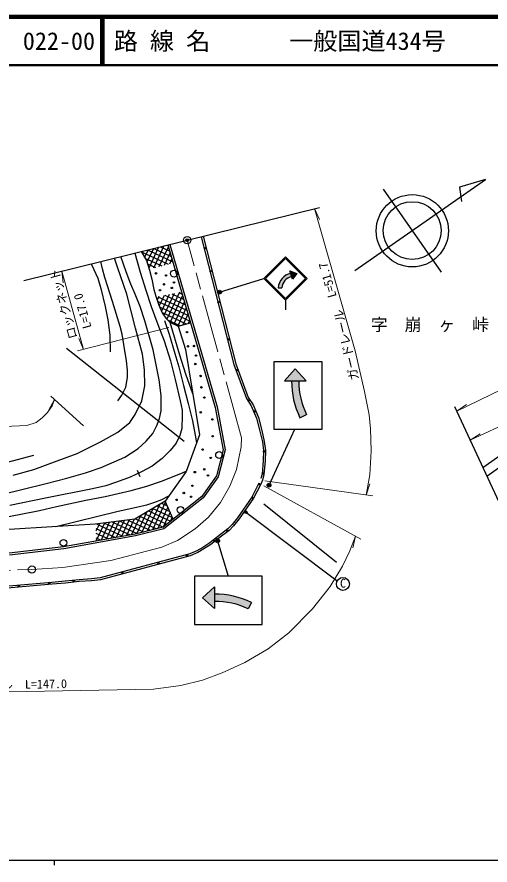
# Model space of a CAD drawing. Units: millimetres at full size, sheet at 1:1000; details may follow other scales. Extents: x 40000 to 680000, y 20000 to 380000.
# Drawn here: x 160297 to 258398, y 204000 to 380000 of the extents above; entities that cross this region are included whole.
import ezdxf
from ezdxf.enums import TextEntityAlignment as Align

# ---------------------------------------------------------------- set-up
doc = ezdxf.new("R2010")
doc.units = ezdxf.units.MM
doc.header["$LTSCALE"] = 1000
doc.header["$PDMODE"] = 32
doc.header["$PDSIZE"] = 500
doc.linetypes.add('CHAIN', pattern=[18.5, 12, -1.5, 3.5, -1.5])
for name, color, linetype, lineweight in [('M-BGD', 7, 'Continuous', 25), ('M-BGD-EXST', 7, 'Continuous', 25), ('M-BMK', 2, 'CHAIN', 13), ('M-BMK-OTRS', 5, 'Continuous', 25), ('M-BMK-ROW', 30, 'Continuous', 25), ('M-BMK-SRVR', 3, 'Continuous', 25), ('M-STR-HTXT', 7, 'Continuous', 13), ('M-STR-STRC', 7, 'Continuous', 25), ('M-TTL', 2, 'Continuous', 140), ('M-TTL-BAND', 7, 'Continuous', 25), ('M-TTL-LINE', 7, 'Continuous', 50)]:
    doc.layers.add(name, color=color, linetype=linetype, lineweight=lineweight)
for name, color, linetype in [('M-BMK-HTXT', 7, 'Continuous'), ('M-OTRS', 6, 'Continuous'), ('M-TTL-TXT', 7, 'Continuous')]:
    doc.layers.add(name, color=color, linetype=linetype)
doc.styles.add('ＭＳ ゴシック', font='')
doc.styles.get('ＭＳ ゴシック').set_extended_font_data('MS Gothic')

msp = doc.modelspace()

# ---------------------------------------------------------------- hatches: boundary and pattern name
at = {"layer": 'M-BGD-EXST'}
msp.add_hatch(color=256, dxfattribs=at).paths.add_polyline_path([(207556, 277104, 0.41421), (207895, 277004, 0.41421), (207995, 277343, 1)])
at = {"layer": 'M-STR-STRC'}
for points in [[(217059, 326800), (217286, 326090, 0.33505), (215210, 323767), (214467, 323768, -0.33299)], [(216893, 327319), (218363, 326755), (217452, 325571)], [(216893, 327319), (218363, 326755), (217452, 325571)], [(217059, 326800), (216893, 327319), (218363, 326755), (217452, 325571), (217286, 326090)], [(202651, 323113, 1), (201976, 322684, 0.41421), (202528, 322561, 0.41421)], [(217262, 304453), (215762, 304453), (218012, 306953), (220262, 304453), (218762, 304453)], [(218762, 304433), (218763, 304453), (217262, 304453), (217261, 304161), (217265, 303869), (217274, 303577), (217287, 303286), (217306, 302994), (217331, 302703), (217360, 302413), (217394, 302123), (217433, 301833), (217478, 301545), (217527, 301257), (217581, 300970), (217641, 300684), (217705, 300399), (217775, 300116), (217849, 299833), (217928, 299552), (218012, 299273), (218101, 298994), (218195, 298718), (218293, 298443), (218397, 298170), (218505, 297899), (218618, 297629), (218735, 297362), (218858, 297097), (218984, 296834), (218989, 296823), (220334, 297487), (220330, 297497), (220214, 297736), (220103, 297978), (219996, 298221), (219893, 298466), (219795, 298713), (219701, 298962), (219611, 299212), (219526, 299464), (219445, 299717), (219368, 299972), (219296, 300227), (219228, 300485), (219165, 300743), (219107, 301002), (219053, 301262), (219003, 301524), (218958, 301785), (218918, 302048), (218882, 302312), (218851, 302576), (218824, 302840), (218802, 303105), (218785, 303370), (218772, 303636), (218764, 303902), (218761, 304167)], [(212911, 283041, 1), (212236, 282611, 0.41421), (212788, 282488, 0.41421)], [(202243, 271512, 1), (201568, 271082, 0.41421), (202120, 270960, 0.41421)], [(201270, 260209), (201270, 261709), (198770, 259459), (201270, 257209), (201270, 258709)], [(201290, 258709), (201270, 258709), (201270, 260209), (201562, 260211), (201854, 260207), (202146, 260198), (202438, 260184), (202729, 260165), (203020, 260141), (203311, 260112), (203601, 260078), (203890, 260038), (204179, 259994), (204466, 259945), (204753, 259890), (205039, 259831), (205324, 259766), (205608, 259697), (205890, 259623), (206171, 259544), (206451, 259459), (206729, 259371), (207005, 259277), (207280, 259178), (207553, 259075), (207825, 258967), (208094, 258854), (208361, 258736), (208627, 258614), (208890, 258487), (208900, 258482), (208236, 257137), (208226, 257142), (207987, 257257), (207746, 257368), (207502, 257475), (207257, 257578), (207010, 257677), (206762, 257771), (206511, 257860), (206260, 257946), (206006, 258027), (205752, 258103), (205496, 258175), (205239, 258243), (204981, 258306), (204721, 258365), (204461, 258419), (204200, 258468), (203938, 258513), (203675, 258554), (203412, 258589), (203148, 258621), (202883, 258647), (202618, 258669), (202353, 258686), (202088, 258699), (201822, 258707), (201556, 258711)]]:
    msp.add_hatch(color=256, dxfattribs=at).paths.add_polyline_path(points)

# ---------------------------------------------------------------- linework, layer by layer
at = {"layer": 'M-BGD'}
for p, q in [((191415, 332646), (191644, 332539)), ((186090, 331267), (191671, 328665)), ((186396, 331403), (186223, 331033)), ((187487, 331673), (186753, 330099)), ((188579, 331943), (187249, 329092)), ((187358, 331641), (192621, 329187)), ((189670, 332214), (187657, 327897)), ((190762, 332484), (188617, 327884)), ((188711, 331976), (192296, 330304)), ((191686, 332396), (189713, 328164)), ((190063, 332311), (191970, 331422)), ((192057, 331122), (190809, 328444)), ((186835, 329954), (190334, 328323)), ((192429, 329848), (191905, 328725)), ((187369, 328740), (188996, 327981)), ((190796, 322206), (189796, 320062)), ((191863, 322423), (190252, 318968)), ((192929, 322640), (190781, 318032)), ((190958, 322239), (195226, 320249)), ((193996, 322857), (191391, 317271)), ((194657, 322203), (192074, 316665)), ((192400, 322532), (194901, 321366)), ((193841, 322825), (194575, 322483)), ((189729, 321989), (189368, 321213)), ((189440, 321016), (195878, 318014)), ((189517, 321945), (195552, 319131)), ((195028, 320929), (192858, 316276)), ((189888, 319841), (196203, 316897)), ((190387, 318643), (195392, 316309)), ((195399, 319655), (193642, 315887)), ((191527, 317146), (194069, 315961)), ((195771, 318381), (194723, 316133)), ((196142, 317107), (195823, 316423)), ((185218, 285923), (185793, 284606)), ((188563, 278080), (186216, 273046)), ((189904, 278884), (187307, 273315)), ((191084, 279345), (188398, 273585)), ((189375, 278566), (191980, 277352)), ((191558, 278290), (189490, 273855)), ((190280, 279110), (191431, 278573)), ((185883, 276471), (184059, 272562)), ((187223, 277275), (185125, 272776)), ((185753, 276393), (190605, 274131)), ((186658, 276937), (191374, 274738)), ((187564, 277480), (192142, 275345)), ((188469, 278023), (192529, 276130)), ((192032, 277236), (190581, 274124)), ((177391, 274825), (176675, 273288)), ((178420, 274961), (176684, 271239)), ((176847, 274754), (182245, 272236)), ((179449, 275096), (177738, 271428)), ((178461, 274966), (183741, 272504)), ((180477, 275232), (178792, 271617)), ((181506, 275367), (179845, 271806)), ((180076, 275179), (185193, 272793)), ((182535, 275503), (180899, 271995)), ((181690, 275392), (186546, 273127)), ((183563, 275638), (181952, 272184)), ((184592, 275774), (183006, 272373)), ((183304, 275604), (187899, 273462)), ((184847, 275850), (189252, 273796)), ((192506, 276181), (192100, 275312)), ((176673, 273869), (180750, 271968)), ((176676, 272902), (179255, 271700)), ((176679, 271935), (177760, 271432))]:
    msp.add_line(p, q, dxfattribs=at)
for points in [[(198879, 334495), (205680, 307998), (208264, 301017), (209252, 299498), (210358, 296847), (211058, 294158), (211575, 291904), (211815, 290062), (211759, 287889), (211519, 285065), (211189, 283900), (210837, 283065), (209351, 280142), (206359, 275825), (205202, 274384), (204283, 273438), (202159, 271818), (200501, 270535), (199068, 269590), (197785, 268843), (196246, 268180), (177648, 263175), (175781, 262997), (173209, 262817), (170346, 262499), (167581, 262264), (151316, 260821)], [(191600, 332692), (196304, 316549), (201407, 298982), (203057, 290175), (201653, 284761), (198647, 280486), (190605, 274130), (184783, 272691), (169973, 270035), (158692, 268722)], [(191988, 332788), (196689, 316661), (201797, 299075), (203467, 290161), (202022, 284591), (198941, 280209), (190785, 273763), (184866, 272300), (170031, 269639), (158739, 268325)], [(198491, 334399), (205298, 307879), (207905, 300837), (208897, 299311), (209978, 296719), (210669, 294063), (211181, 291833), (211414, 290041), (211360, 287911), (211124, 285137), (210857, 284198)], [(184737, 330992), (185825, 327071), (187012, 323327), (188138, 319931), (189534, 316156), (190803, 312781), (192115, 308659), (193118, 304751), (194163, 300364), (194554, 298390), (194543, 297220), (194452, 294628), (194085, 293110), (193320, 291582), (192090, 290043), (190403, 288337), (188312, 286753), (186153, 285573), (183761, 284496), (180952, 283424), (178723, 282709), (175982, 282097), (166211, 280163), (158808, 278586)], [(186060, 331320), (187134, 329428), (187806, 327461), (188269, 325613), (188670, 323449), (189070, 322026), (189738, 320203), (190417, 318572), (191137, 317505), (192025, 316689), (193692, 315862), (196304, 316549)], [(157618, 281070), (161314, 281901), (166329, 283192), (170665, 284267), (174480, 285392), (177774, 286534), (182664, 288673), (185408, 290456), (187113, 291958), (188499, 293535), (189322, 295208), (189841, 296652), (190173, 298228), (190221, 301474), (189816, 304728), (188559, 310904), (186832, 316927), (185854, 319934), (184801, 322490), (183901, 324573), (182966, 327101), (181843, 330275)], [(159510, 284932), (163827, 286112), (168640, 287850), (172810, 289437), (177623, 291858), (181194, 293844), (183715, 295850), (184833, 297494), (186209, 300339), (186811, 303422), (186750, 306743), (186299, 310003), (184906, 315449), (183055, 322506), (181175, 328064), (180504, 329943)], [(181231, 300302), (182034, 301540), (182871, 303168), (183244, 305191), (183193, 306731), (182979, 308650), (182452, 311999), (182099, 314201), (181713, 315769), (180127, 320931), (178510, 325947), (178064, 327701), (177682, 329244)], [(175666, 328745), (176180, 327731), (177061, 325818), (177722, 323647), (178606, 319940), (179135, 317140), (179569, 313945), (179601, 310471)], [(190923, 317020), (191860, 314145), (193030, 310150), (193861, 307367), (194830, 303492), (195800, 299792), (196663, 296192), (197284, 293181), (197523, 291595)], [(193692, 315862), (195212, 310977), (198140, 293308), (195389, 285671), (190997, 279539)], [(192025, 316689), (193991, 309915), (195231, 305950), (196726, 301838)], [(257709, 284734), (262775, 288323), (266618, 291357), (271630, 295002), (278879, 300055), (282443, 302281), (284727, 303534)], [(256889, 286506), (261132, 289463), (267258, 294194), (273136, 298598)], [(163751, 288972), (151388, 285708)], [(144356, 274014), (147342, 274575), (150839, 275124), (154346, 275634), (157123, 276081), (161068, 276819), (164957, 277600), (168480, 278397), (174610, 279694), (178580, 280503), (183970, 281712), (187207, 282615), (190255, 283649), (194296, 285245), (195411, 285733)], [(210474, 283234), (209007, 280348), (206039, 276064), (204902, 274649), (204017, 273738), (201915, 272135), (200268, 270861), (198857, 269930), (197604, 269200), (196114, 268559), (177576, 263570), (175748, 263396), (173173, 263216), (170307, 262898), (167546, 262663), (151296, 261221), (116617, 260928), (114625, 260123), (90791, 259424), (87828, 258673), (85133, 258135), (74289, 256682), (63258, 255264)], [(191715, 280543), (190262, 279761), (188831, 279204), (187157, 278712), (185679, 278340), (181251, 277351), (168372, 274218)], [(192688, 275776), (190997, 279539), (184756, 275795), (176531, 274712), (149714, 273089)]]:
    msp.add_lwpolyline(points, dxfattribs=at)
for centre, radius in [((199258, 332013), 150), ((192862, 326731), 700), ((200483, 327237), 150), ((189139, 326788), 150), ((191228, 326360), 150), ((190775, 324523), 150), ((192411, 323768), 150), ((192865, 324901), 150), ((189969, 323290), 150), ((202134, 320808), 150), ((195553, 314597), 150), ((195738, 311648), 150), ((196992, 311705), 150), ((204121, 313072), 150), ((197420, 309739), 150), ((197277, 307973), 150), ((205896, 306698), 150), ((198360, 305495), 150), ((198560, 303130), 150), ((199158, 301022), 150), ((208358, 300415), 150), ((198418, 297955), 150), ((209554, 298124), 150), ((200841, 296473), 150), ((200898, 292998), 150), ((198774, 290223), 150), ((200471, 288497), 150), ((202212, 289089), 700), ((211558, 289825), 150), ((197179, 285531), 150), ((199139, 286123), 150), ((211286, 285280), 150), ((199914, 284848), 150), ((196677, 282706), 150), ((210550, 283052), 150), ((193395, 279791), 150), ((194900, 281203), 150), ((196404, 280429), 150), ((209114, 280238), 150), ((194220, 277686), 700), ((203879, 273445), 150), ((169929, 270859), 700), ((201169, 271373), 150), ((195542, 268248), 150), ((189632, 266658), 150), ((182174, 264652), 150), ((166986, 262461), 150), ((172085, 262949), 150), ((160665, 261902), 150)]:
    msp.add_circle(centre, radius, dxfattribs=at)
at = {"layer": 'M-BGD-EXST'}
msp.add_line((207776, 277224), (226724, 262986), dxfattribs=at)
for centre, radius in [((207776, 277224), 250), ((227905, 262332), 1350)]:
    msp.add_circle(centre, radius, dxfattribs=at)
at = {"layer": 'M-BMK'}
msp.add_lwpolyline([(63486, 259136), (66221, 259154), (92021, 262348), (97663, 263176), (104950, 263873), (163402, 265317), (169790, 265737), (179777, 267202), (190322, 269941), (193561, 271321), (197266, 273755), (200021, 276213), (202471, 279223), (204437, 282594), (205802, 286069), (206823, 290800), (206841, 292684), (195590, 333680)], dxfattribs=at)
at = {"layer": 'M-BMK-OTRS'}
for p, q in [((161754, 325299), (223016, 340474)), ((251032, 299165), (278534, 239723))]:
    msp.add_line(p, q, dxfattribs=at)
at = {"layer": 'M-BMK-ROW'}
for p, q in [((170555, 311231), (194937, 291936)), ((211460, 278990), (226582, 266825))]:
    msp.add_line(p, q, dxfattribs=at)
at = {"layer": 'M-BMK-SRVR'}
for p, q in [((230356, 327394), (257480, 346241)), ((257480, 346241), (252038, 344659)), ((236272, 344291), (248255, 327045)), ((252038, 344659), (252463, 341689))]:
    msp.add_line(p, q, dxfattribs=at)
for centre, radius in [((242288, 335633), 7500), ((242263, 335668), 6000), ((195590, 333680), 750), ((163402, 265317), 750)]:
    msp.add_circle(centre, radius, dxfattribs=at)
at = {"layer": 'M-OTRS'}
msp.add_point((195590, 333680), dxfattribs=at)
at = {"layer": 'M-STR-HTXT'}
for p, q in [((222012, 340225), (223004, 337980)), ((174104, 311023), (169583, 327238)), ((169583, 327238), (169906, 324804)), ((172857, 310702), (191805, 315578)), ((174104, 311023), (173122, 313273)), ((167341, 301304), (174090, 295148)), ((168112, 300600), (166881, 298476)), ((251485, 298185), (253526, 299550)), ((254261, 292185), (256324, 293516)), ((211679, 283765), (234066, 280600)), ((231603, 271636), (211491, 282678)), ((232713, 280791), (233470, 283126)), ((230486, 272249), (229915, 269861))]:
    msp.add_line(p, q, dxfattribs=at)
for points in [[(232713, 280791), (233447, 284969), (233731, 289956), (233604, 294499), (233332, 297401), (232379, 302295), (230402, 310684), (222012, 340225)], [(570652, 292696), (564979, 296421), (557979, 300467), (552338, 303316), (544929, 306754), (535922, 310492), (527736, 313493), (513695, 317439), (503928, 319526), (494689, 320972), (486047, 321824), (472266, 322446), (463823, 322327), (446816, 321366), (439286, 320736), (333596, 314016), (319399, 312717), (307899, 310951), (300141, 309108), (294375, 307733), (280683, 303465), (269155, 299076), (254261, 292185)], [(251485, 298185), (265628, 305016)], [(65402, 291658), (92655, 292076), (162358, 295248), (164249, 295811), (165506, 296826), (166659, 297946), (167593, 299322), (168112, 300600)], [(61945, 232964), (73557, 234387), (86869, 236018), (104604, 238092), (111586, 238821), (118180, 239244), (128177, 239425), (188625, 240503), (194267, 241248), (198783, 242385), (202879, 243869), (207539, 246036), (212403, 248878), (216701, 252213), (221569, 257197), (225235, 261800), (227776, 266022), (229292, 269210), (230486, 272249)]]:
    msp.add_lwpolyline(points, dxfattribs=at)
at = {"layer": 'M-STR-STRC'}
for p, q in [((211487, 325722), (215987, 330222)), ((211840, 325722), (215987, 329868)), ((220487, 325721), (215987, 330222)), ((220133, 325721), (215987, 329868)), ((202313, 322898), (211487, 325722)), ((211487, 325722), (215987, 321221)), ((211840, 325722), (215987, 321574)), ((215987, 321574), (220133, 325721)), ((215987, 321221), (220487, 325721)), ((217452, 325571), (216893, 327319)), ((216893, 327319), (218363, 326755)), ((218363, 326755), (217452, 325571)), ((214467, 323768), (215210, 323767)), ((215987, 321221), (215987, 319221)), ((213563, 308444), (213563, 294444)), ((223563, 308444), (213563, 308444)), ((223563, 294444), (223563, 308444)), ((215762, 304453), (218012, 306953)), ((218012, 306953), (220262, 304453)), ((215762, 304453), (220262, 304453)), ((218762, 304433), (218763, 304453)), ((218989, 296823), (220334, 297487)), ((212573, 282826), (217942, 294444)), ((213563, 294444), (222173, 294444)), ((222180, 294444), (223563, 294444)), ((201905, 271297), (204125, 263943)), ((197125, 263943), (197125, 255333)), ((211125, 263943), (197125, 263943)), ((211125, 253943), (211125, 263943)), ((201270, 261709), (198770, 259459)), ((201270, 261709), (201270, 257209)), ((198770, 259459), (201270, 257209)), ((201290, 258709), (201270, 258709)), ((208900, 258482), (208236, 257137)), ((197125, 255333), (197125, 253949)), ((197125, 253943), (211125, 253943))]:
    msp.add_line(p, q, dxfattribs=at)
for centre in [(202313, 322898), (212573, 282826), (201905, 271297)]:
    msp.add_circle(centre, 400, dxfattribs=at)
for centre, radius, start, end in [((217787, 323553), 3327, 102.62812, 176.29677), ((217787, 323553), 2586, 101.16557, 175.26003), ((233992, 304230), 16731, 179.23519, 206.27508), ((233992, 304230), 15231, 179.23519, 206.27508), ((201494, 243480), 16731, 63.72492, 90.76481), ((201494, 243480), 15231, 63.72492, 90.76481)]:
    msp.add_arc(centre, radius, start, end, dxfattribs=at)
at = {"layer": 'M-TTL'}
msp.add_line((680000, 380000), (40000, 380000), dxfattribs=at)
at = {"layer": 'M-TTL-BAND'}
for p, q in [((40000, 205000), (579000, 205000)), ((168000, 205000), (168000, 204000))]:
    msp.add_line(p, q, dxfattribs=at)
at = {"layer": 'M-TTL-LINE'}
for p, q in [((177750, 380000), (177750, 370000)), ((178250, 380000), (178250, 370000)), ((40000, 370000), (680000, 370000))]:
    msp.add_line(p, q, dxfattribs=at)

# ---------------------------------------------------------------- texts
at = {"layer": 'M-BGD-EXST', "style": 'ＭＳ ゴシック'}
msp.add_text('C', height=1833, rotation=358.508, dxfattribs=at).set_placement((227249, 261039), align=Align.BOTTOM_LEFT)
at = {"layer": 'M-BMK-HTXT', "style": 'ＭＳ ゴシック'}
msp.add_text('字\u3000崩\u3000ヶ\u3000峠', height=2566, dxfattribs=at).set_placement((233689, 314099), align=Align.BOTTOM_LEFT)
at = {"layer": 'M-STR-HTXT', "style": 'ＭＳ ゴシック'}
for s, rotation, p in [('L=51.7', 105.855, (227137, 322181)), ('ロックネット', 105.58, (173378, 313626)), ('L=17.0', 105.58, (176302, 315748)), ('ガードレール\u3000', 103.261, (231750, 304962)), ('ガードレール\u3000L=147.0', 1.022, (144471, 239715))]:
    msp.add_text(s, height=1833, rotation=rotation, dxfattribs=at).set_placement(p, align=Align.BOTTOM_LEFT)
at = {"layer": 'M-TTL-TXT', "style": 'ＭＳ ゴシック'}
for s, p in [('022-00', (161521, 375000)), ('路 線 名', (180380, 375000)), ('一般国道434号', (216734, 375000))]:
    msp.add_text(s, height=3666, dxfattribs=at).set_placement(p, align=Align.MIDDLE_LEFT)

doc.saveas('drawing.dxf')
